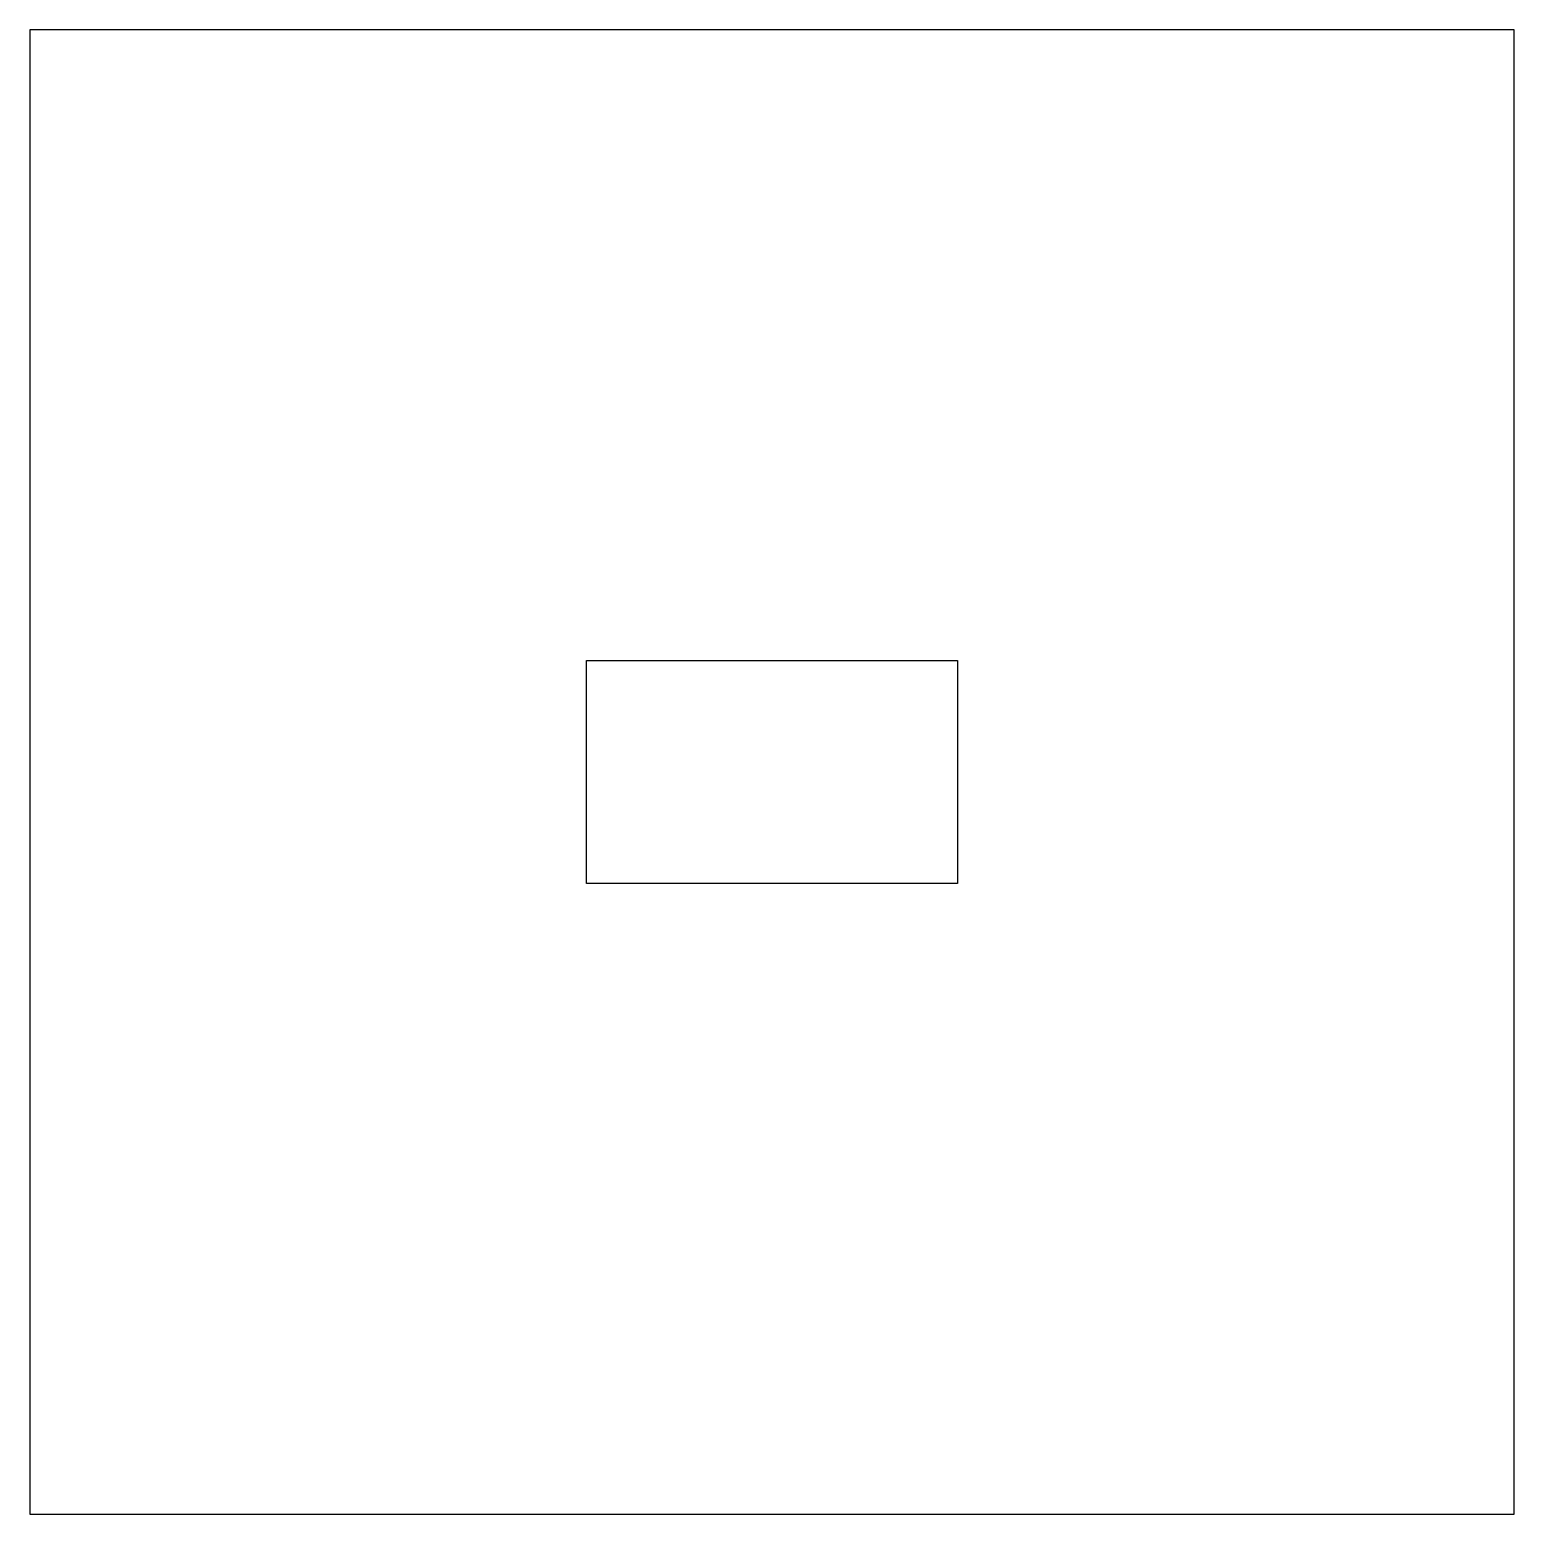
# Model space of a CAD drawing. Header units: millimetres. Extents: x -20 to 20, y -20 to 20.
import ezdxf

# ---------------------------------------------------------------- set-up
doc = ezdxf.new("R2010")
doc.units = ezdxf.units.MM

msp = doc.modelspace()

# ---------------------------------------------------------------- linework, layer by layer
for points in [[(20, -20), (20, 20), (-20, 20), (-20, -20)], [(5, -3), (-5, -3), (-5, 3), (5, 3)]]:
    msp.add_lwpolyline(points, close=True)

doc.saveas('drawing.dxf')
